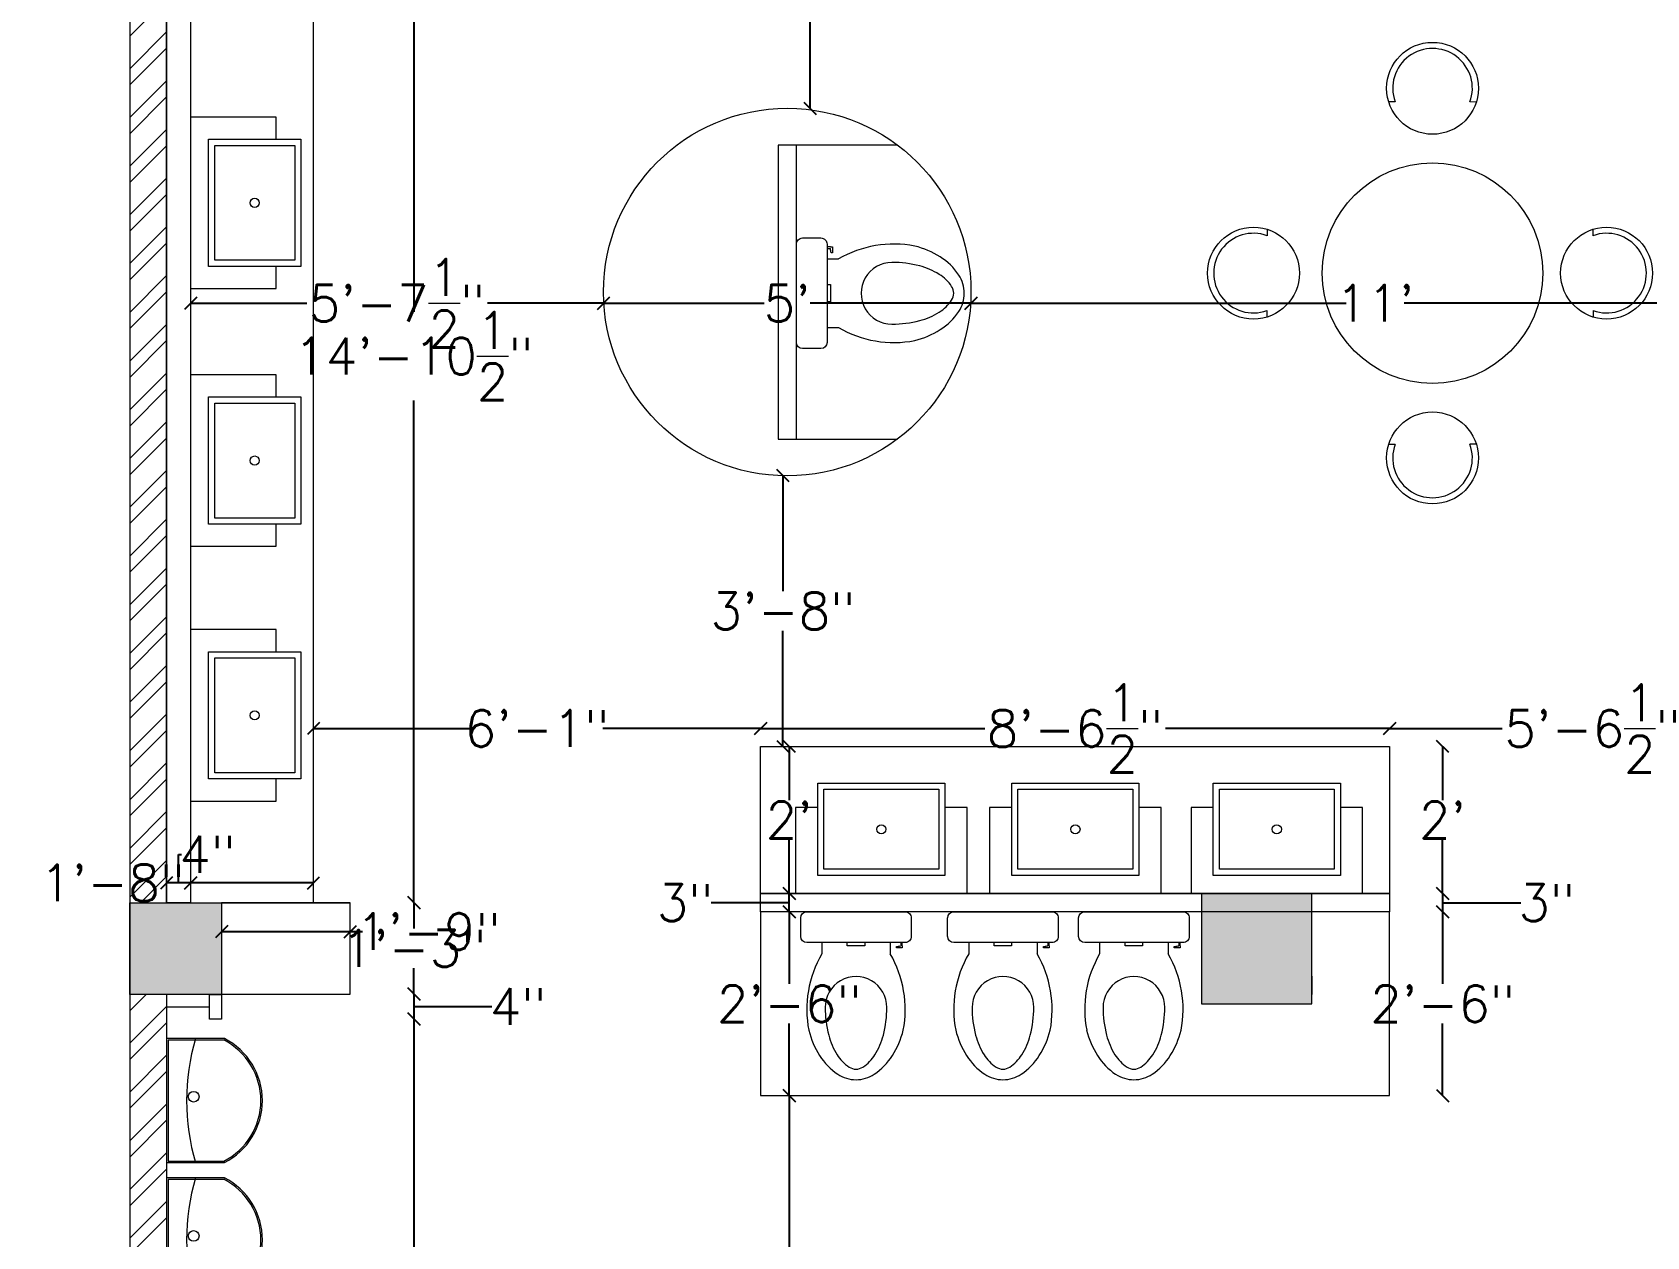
# Model space of a CAD drawing. Header units: inches. Extents: x 111501 to 134888, y 46021 to 52102.
# Drawn here: x 114904.6 to 115168.2, y 49298.8 to 49495.4 of the extents above; entities that cross this region are included whole.
import ezdxf

# ---------------------------------------------------------------- set-up
doc = ezdxf.new("R2010")
doc.units = ezdxf.units.IN
doc.header["$MEASUREMENT"] = 0
for name, color, linetype, lineweight in [('column', 252, 'Continuous', 9), ('dimension', 250, 'Continuous', 0), ('FURNITURE', 14, 'Continuous', 18), ('wall', 7, 'Continuous', 9)]:
    doc.layers.add(name, color=color, linetype=linetype, lineweight=lineweight)
doc.styles.get("Standard").update_dxf_attribs({"font": 'txt.shx', "height": 6})
doc.dimstyles.new('Standard$0', dxfattribs={"dimtxt": 4, "dimasz": 2, "dimexe": 0.125, "dimexo": 0.125, "dimgap": 0.25, "dimtad": 0, "dimtih": 1, "dimtoh": 1, "dimdec": 1, "dimlfac": -1, "dimzin": 0, "dimdsep": 46, "dimlunit": 4, "dimtxsty": 'Standard', "dimblk": 'OBLIQUE', "dimblk1": 'DOTSMALL', "dimblk2": 'DOTSMALL', "dimcen": 0, "dimse1": 1, "dimse2": 1, "dimadec": 0, "dimazin": 0, "dimtfac": 1, "dimtdec": 1, "dimtofl": 0, "dimtmove": 0, "dimatfit": 3, "dimfxl": 1, "dimtolj": 1, "dimtzin": 0, "dimarcsym": 0})
pattern_1 = [(45, (15993.2226, 1823.8855), (-3.97747564, 3.97747564), []), (45, (15995.874, 1823.8855), (-3.97747564, 3.97747564), [])]

# ---------------------------------------------------------------- blocks, each defined once
blk = doc.blocks.new('Z$W@#6334')
at = {"layer": 'FURNITURE'}
for points in [[(2.47, 3.91), (11.08, 0), (19.45, 18.43), (10.84, 22.34)], [(2.57, 4.14), (10.96, 0.33), (19.12, 18.31), (10.74, 22.11)]]:
    blk.add_lwpolyline(points, dxfattribs=at)
blk.add_circle((10.97, 10.47), 0.875, dxfattribs=at)
for centre, radius, start, end in [((11.37, 10.99), 11.37, 92.6651, 218.4878), ((11.37, 10.99), 11.12, 92.6651, 218.4878), ((-20.87, 25.63), 36.4, 319.4334, 351.7195)]:
    blk.add_arc(centre, radius, start, end, dxfattribs=at)
blk = doc.blocks.new('fgfdg')
at = {"layer": 'FURNITURE'}
for points in [[(9958.2, 25320.5), (9961.82, 25320.5), (9961.82, 25334.5), (9933.82, 25334.5), (9933.82, 25320.5), (9937.44, 25320.5)], [(9937.44, 25316.5), (9937.44, 25331.56), (9958.2, 25331.56), (9958.2, 25316.5), (9937.44, 25316.5), (9937.44, 25316.5)]]:
    blk.add_lwpolyline(points, dxfattribs=at)
blk.add_lwpolyline([(9938.44, 25317.5), (9938.44, 25330.56), (9957.2, 25330.56), (9957.2, 25317.5), (9938.44, 25317.5)], close=True, dxfattribs=at)
blk.add_circle((9947.82, 25324.03), 0.75, dxfattribs=at)
blk = doc.blocks.new('EWC')
at = {"layer": 'FURNITURE'}
for p, q in [((120.3614, 285.9536), (120.7626, 285.9536)), ((120.3363, 285.8533), (120.3363, 285.9286)), ((120.7877, 285.9286), (120.7877, 285.8533)), ((120.7626, 285.8283), (120.3614, 285.8283)), ((120.4221, 285.8283), (120.4221, 285.7819)), ((120.7019, 285.8283), (120.7019, 285.7819))]:
    blk.add_line(p, q, dxfattribs=at)
at = {"layer": 'FURNITURE', "linetype": 'ByBlock'}
blk.add_line((120.3673, 285.9536), (120.7568, 285.9536), dxfattribs=at)
at = {"layer": 'FURNITURE', "linetype": 'Continuous'}
for p, q in [((120.5265, 285.8149), (120.5265, 285.8283)), ((120.5975, 285.8149), (120.5265, 285.8149)), ((120.5975, 285.8283), (120.5975, 285.8149))]:
    blk.add_line(p, q, dxfattribs=at)
for points in [[(120.7509, 285.815), (120.7509, 285.8067), (120.727, 285.8067), (120.727, 285.8122)], [(120.7429, 285.815), (120.7451, 285.815)], [(120.7509, 285.815), (120.7509, 285.8283), (120.7451, 285.8283), (120.7451, 285.815)]]:
    blk.add_lwpolyline(points, dxfattribs=at)
blk.add_arc((120.7262, 285.8625), 0.0503, 270.88806, 289.3392, dxfattribs=at)
at = {"layer": 'FURNITURE', "extrusion": (0, 0, -1)}
for centre, major_axis, start_param, end_param in [((120.3614, 285.9286), (-0.0177, -0.0177), 0.785398, 2.356194), ((120.7626, 285.9286), (-0.0177, -0.0177), 2.356194, 3.926991), ((120.3614, 285.8533), (-0.0177, 0.0177), 3.926991, 5.497787), ((120.7626, 285.8533), (-0.0177, 0.0177), 2.356194, 3.926991)]:
    blk.add_ellipse(centre, major_axis=major_axis, ratio=1, start_param=start_param, end_param=end_param, dxfattribs=at)
at = {"layer": 'FURNITURE'}
for centre, major_axis, start_param, end_param in [((120.8115, 285.5555), (-0.3185, -0.3185), -1.31209, -0.594747), ((120.3067, 285.5545), (-0.3225, 0.3225), 3.740911, 4.44905), ((120.562, 285.5634), (-0.0891, -0.0891), 2.356179, 5.497772), ((120.8876, 285.5634), (-0.3193, -0.3193), -0.785413, -0.532092), ((120.2364, 285.5634), (-0.3193, 0.3193), 3.673654, 3.926975), ((120.727, 285.5628), (-0.2614, 0.2614), 1.038704, 1.343982), ((120.727, 285.5218), (-0.202, 0.202), 1.038704, 1.343982), ((120.397, 285.5218), (-0.202, 0.202), 3.368376, 3.673654), ((120.397, 285.5628), (-0.2614, -0.2614), 1.79758, 2.102858), ((120.6257, 285.4994), (-0.1769, -0.1769), -0.226814, 0.200102), ((120.6257, 285.4585), (-0.1175, 0.1175), 1.343983, 1.770898), ((120.4983, 285.4585), (-0.1175, -0.1175), 1.370664, 1.797579), ((120.4983, 285.4994), (-0.1769, -0.1769), 1.370664, 1.797579), ((120.562, 285.4034), (-0.0954, 0.0954), 1.770899, 2.356178), ((120.562, 285.3624), (-0.036, 0.036), 1.7709, 2.356179), ((120.562, 285.3624), (-0.036, 0.036), 2.35618, 2.941459), ((120.562, 285.4034), (-0.0954, -0.0954), 0.785384, 1.370663)]:
    blk.add_ellipse(centre, major_axis=major_axis, ratio=1, start_param=start_param, end_param=end_param, dxfattribs=at)
blk = doc.blocks.new('_Oblique')
at = {"color": 0, "linetype": 'ByBlock', "lineweight": -2}
blk.add_line((-0.5, -0.5), (0.5, 0.5), dxfattribs=at)
blk = doc.blocks.new('*D940')
at = {"layer": 'Defpoints', "color": 0, "transparency": 16777216}
for p in [(114950.52, 49531.77), (114951.09, 49353.34), (114966.91, 49353.34)]:
    blk.add_point(p, dxfattribs=at)
at = {"layer": 'dimension', "color": 0, "lineweight": -2, "transparency": 16777216}
for p, q in [((114966.91, 49531.77), (114966.91, 49449.81)), ((114966.91, 49353.34), (114966.91, 49435.31))]:
    blk.add_line(p, q, dxfattribs=at)
at = {"layer": 'dimension', "color": 0, "lineweight": -2, "transparency": 16777216, "xscale": 2, "yscale": 2, "zscale": 2}
for p, rotation in [((114966.91, 49531.77), 90), ((114966.91, 49353.34), 270)]:
    blk.add_blockref('_Oblique', p, dxfattribs=dict(at, rotation=rotation))
at = {"layer": 'dimension', "color": 0, "lineweight": 5, "transparency": 16777216, "insert": (114966.91, 49442.56), "char_height": 6, "attachment_point": 5}
blk.add_mtext('\\A1;14\'-10{\\H1.000000x;\\S1/2;}"', dxfattribs=at)
blk = doc.blocks.new('_DOTSMALL')
at = {"color": 0, "linetype": 'ByBlock', "lineweight": -2, "const_width": 0.5}
blk.add_lwpolyline([(-0.0625, 0, 1), (0.0625, 0, 1)], format="xyb", close=True, dxfattribs=at)
blk = doc.blocks.new('*D941')
at = {"layer": 'Defpoints', "color": 0, "transparency": 16777216}
for p in [(114935.52, 49353.34), (114956.52, 49353.34), (114956.52, 49348.62)]:
    blk.add_point(p, dxfattribs=at)
at = {"layer": 'dimension', "color": 0, "lineweight": -2, "transparency": 16777216}
for p, q in [((114935.52, 49348.62), (114956.52, 49348.62)), ((114956.52, 49348.62), (114958.52, 49348.62))]:
    blk.add_line(p, q, dxfattribs=at)
at = {"layer": 'dimension', "color": 0, "lineweight": -2, "transparency": 16777216, "xscale": 2, "yscale": 2, "zscale": 2, "rotation": 180}
blk.add_blockref('_Oblique', (114935.52, 49348.62), dxfattribs=at)
at = {"layer": 'dimension', "color": 0, "lineweight": -2, "transparency": 16777216, "xscale": 2, "yscale": 2, "zscale": 2}
blk.add_blockref('_Oblique', (114956.52, 49348.62), dxfattribs=at)
at = {"layer": 'dimension', "color": 0, "lineweight": 5, "transparency": 16777216, "insert": (114969.27, 49348.62), "char_height": 6, "attachment_point": 5}
blk.add_mtext('\\A1;1\'-9"', dxfattribs=at)
blk = doc.blocks.new('*D942')
at = {"layer": 'Defpoints', "color": 0, "transparency": 16777216}
for p in [(114956.52, 49353.34), (114956.52, 49338.42), (114966.91, 49338.42)]:
    blk.add_point(p, dxfattribs=at)
at = {"layer": 'dimension', "color": 0, "lineweight": -2, "transparency": 16777216}
for p, q in [((114966.91, 49353.34), (114966.91, 49349.13)), ((114966.91, 49338.42), (114966.91, 49342.63))]:
    blk.add_line(p, q, dxfattribs=at)
at = {"layer": 'dimension', "color": 0, "lineweight": -2, "transparency": 16777216, "xscale": 2, "yscale": 2, "zscale": 2}
for p, rotation in [((114966.91, 49353.34), 90), ((114966.91, 49338.42), 270)]:
    blk.add_blockref('_Oblique', p, dxfattribs=dict(at, rotation=rotation))
at = {"layer": 'dimension', "color": 0, "lineweight": 5, "transparency": 16777216, "insert": (114966.91, 49345.88), "char_height": 6, "attachment_point": 5}
blk.add_mtext('\\A1;1\'-3"', dxfattribs=at)
blk = doc.blocks.new('*D943')
at = {"layer": 'Defpoints', "color": 0, "transparency": 16777216}
for p in [(114930.45, 49356.57), (114930.45, 49353.34), (114950.52, 49353.34)]:
    blk.add_point(p, dxfattribs=at)
at = {"layer": 'dimension', "color": 0, "lineweight": -2, "transparency": 16777216}
for p, q in [((114930.45, 49356.57), (114928.45, 49356.57)), ((114950.52, 49356.57), (114930.45, 49356.57))]:
    blk.add_line(p, q, dxfattribs=at)
at = {"layer": 'dimension', "color": 0, "lineweight": -2, "transparency": 16777216, "xscale": 2, "yscale": 2, "zscale": 2, "rotation": 180}
blk.add_blockref('_Oblique', (114930.45, 49356.57), dxfattribs=at)
at = {"layer": 'dimension', "color": 0, "lineweight": -2, "transparency": 16777216, "xscale": 2, "yscale": 2, "zscale": 2}
blk.add_blockref('_Oblique', (114950.52, 49356.57), dxfattribs=at)
at = {"layer": 'dimension', "color": 0, "lineweight": 5, "transparency": 16777216, "insert": (114917.7, 49356.57), "char_height": 6, "attachment_point": 5}
blk.add_mtext('\\A1;1\'-8"', dxfattribs=at)
blk = doc.blocks.new('*D944')
at = {"layer": 'Defpoints', "color": 0, "lineweight": 5, "transparency": 16777216}
for p in [(114926.52, 49366.02), (114926.52, 49356.57), (114930.45, 49353.34)]:
    blk.add_point(p, dxfattribs=at)
at = {"layer": 'dimension', "color": 0, "lineweight": -2, "transparency": 16777216}
for p, q in [((114928.48, 49356.57), (114928.48, 49361.23)), ((114928.48, 49361.23), (114928.98, 49361.23)), ((114930.45, 49356.57), (114926.52, 49356.57))]:
    blk.add_line(p, q, dxfattribs=at)
at = {"layer": 'dimension', "color": 0, "lineweight": -2, "transparency": 16777216, "xscale": 2, "yscale": 2, "zscale": 2, "rotation": 180}
blk.add_blockref('_Oblique', (114926.52, 49356.57), dxfattribs=at)
at = {"layer": 'dimension', "color": 0, "lineweight": -2, "transparency": 16777216, "xscale": 2, "yscale": 2, "zscale": 2}
blk.add_blockref('_Oblique', (114930.45, 49356.57), dxfattribs=at)
at = {"layer": 'dimension', "color": 0, "lineweight": 5, "transparency": 16777216, "insert": (114933.23, 49361.23), "char_height": 6, "attachment_point": 5}
blk.add_mtext('\\A1;4"', dxfattribs=at)
blk = doc.blocks.new('*D971')
at = {"layer": 'Defpoints', "color": 0, "lineweight": 5, "transparency": 16777216}
for p in [(114956.52, 49338.42), (114935.52, 49334.34), (114966.91, 49334.34)]:
    blk.add_point(p, dxfattribs=at)
at = {"layer": 'dimension', "color": 0, "lineweight": -2, "transparency": 16777216}
for p, q in [((114966.91, 49338.42), (114966.91, 49334.34)), ((114966.91, 49336.38), (114979.16, 49336.38)), ((114979.16, 49336.38), (114979.66, 49336.38))]:
    blk.add_line(p, q, dxfattribs=at)
at = {"layer": 'dimension', "color": 0, "lineweight": -2, "transparency": 16777216, "xscale": 2, "yscale": 2, "zscale": 2}
for p, rotation in [((114966.91, 49338.42), 90), ((114966.91, 49334.34), 270)]:
    blk.add_blockref('_Oblique', p, dxfattribs=dict(at, rotation=rotation))
at = {"layer": 'dimension', "color": 0, "lineweight": 5, "transparency": 16777216, "insert": (114983.91, 49336.38), "char_height": 6, "attachment_point": 5}
blk.add_mtext('\\A1;4"', dxfattribs=at)
blk = doc.blocks.new('*D972')
at = {"layer": 'Defpoints', "color": 0, "lineweight": 5, "transparency": 16777216}
for p in [(114935.52, 49334.34), (114935.52, 49238.34), (114966.91, 49238.34)]:
    blk.add_point(p, dxfattribs=at)
at = {"layer": 'dimension', "color": 0, "lineweight": -2, "transparency": 16777216}
for p, q in [((114966.91, 49334.34), (114966.91, 49289.59)), ((114966.91, 49238.34), (114966.91, 49283.09))]:
    blk.add_line(p, q, dxfattribs=at)
at = {"layer": 'dimension', "color": 0, "lineweight": -2, "transparency": 16777216, "xscale": 2, "yscale": 2, "zscale": 2}
for p, rotation in [((114966.91, 49334.34), 90), ((114966.91, 49238.34), 270)]:
    blk.add_blockref('_Oblique', p, dxfattribs=dict(at, rotation=rotation))
at = {"layer": 'dimension', "color": 0, "lineweight": 5, "transparency": 16777216, "insert": (114966.91, 49286.34), "char_height": 6, "attachment_point": 5}
blk.add_mtext("\\A1;8'", dxfattribs=at)
blk = doc.blocks.new('*D980')
at = {"layer": 'Defpoints', "color": 0, "lineweight": 5, "transparency": 16777216}
for p in [(115028.2, 49321.84), (115032.7, 49321.84), (115037.52, 49257.42)]:
    blk.add_point(p, dxfattribs=at)
at = {"layer": 'dimension', "color": 0, "lineweight": -2, "transparency": 16777216}
for p, q in [((115028.2, 49321.84), (115028.2, 49296.88)), ((115028.2, 49257.42), (115028.2, 49282.38))]:
    blk.add_line(p, q, dxfattribs=at)
at = {"layer": 'dimension', "color": 0, "lineweight": -2, "transparency": 16777216, "xscale": 2, "yscale": 2, "zscale": 2}
for p, rotation in [((115028.2, 49321.84), 90), ((115028.2, 49257.42), 270)]:
    blk.add_blockref('_Oblique', p, dxfattribs=dict(at, rotation=rotation))
at = {"layer": 'dimension', "color": 0, "lineweight": 5, "transparency": 16777216, "insert": (115028.2, 49289.63), "char_height": 6, "attachment_point": 5}
blk.add_mtext('\\A1;5\'-4{\\H1.000000x;\\S1/2;}"', dxfattribs=at)
blk = doc.blocks.new('*D981')
at = {"layer": 'Defpoints', "color": 0, "lineweight": 5, "transparency": 16777216}
for p in [(115027.01, 49351.84), (115028.2, 49351.84), (115032.7, 49321.84)]:
    blk.add_point(p, dxfattribs=at)
at = {"layer": 'dimension', "color": 0, "lineweight": -2, "transparency": 16777216}
for p, q in [((115028.2, 49351.84), (115028.2, 49340.09)), ((115028.2, 49321.84), (115028.2, 49333.59))]:
    blk.add_line(p, q, dxfattribs=at)
at = {"layer": 'dimension', "color": 0, "lineweight": -2, "transparency": 16777216, "xscale": 2, "yscale": 2, "zscale": 2}
for p, rotation in [((115028.2, 49351.84), 90), ((115028.2, 49321.84), 270)]:
    blk.add_blockref('_Oblique', p, dxfattribs=dict(at, rotation=rotation))
at = {"layer": 'dimension', "color": 0, "lineweight": 5, "transparency": 16777216, "insert": (115028.2, 49336.84), "char_height": 6, "attachment_point": 5}
blk.add_mtext('\\A1;2\'-6"', dxfattribs=at)
blk = doc.blocks.new('*D982')
at = {"layer": 'Defpoints', "color": 0, "lineweight": 5, "transparency": 16777216}
for p in [(115028.2, 49354.84), (115032.47, 49354.84), (115027.01, 49351.84)]:
    blk.add_point(p, dxfattribs=at)
at = {"layer": 'dimension', "color": 0, "lineweight": -2, "transparency": 16777216}
for p, q in [((115015.95, 49353.34), (115015.45, 49353.34)), ((115028.2, 49353.34), (115015.95, 49353.34)), ((115028.2, 49351.84), (115028.2, 49354.84))]:
    blk.add_line(p, q, dxfattribs=at)
at = {"layer": 'dimension', "color": 0, "lineweight": -2, "transparency": 16777216, "xscale": 2, "yscale": 2, "zscale": 2}
for p, rotation in [((115028.2, 49354.84), 90), ((115028.2, 49351.84), 270)]:
    blk.add_blockref('_Oblique', p, dxfattribs=dict(at, rotation=rotation))
at = {"layer": 'dimension', "color": 0, "lineweight": 5, "transparency": 16777216, "insert": (115011.2, 49353.34), "char_height": 6, "attachment_point": 5}
blk.add_mtext('\\A1;3"', dxfattribs=at)
blk = doc.blocks.new('*D983')
at = {"layer": 'Defpoints', "color": 0, "lineweight": 5, "transparency": 16777216}
for p in [(115028.2, 49378.84), (115031.77, 49378.84), (115032.47, 49354.84)]:
    blk.add_point(p, dxfattribs=at)
at = {"layer": 'dimension', "color": 0, "lineweight": -2, "transparency": 16777216}
for p, q in [((115028.2, 49378.84), (115028.2, 49370.09)), ((115028.2, 49354.84), (115028.2, 49363.59))]:
    blk.add_line(p, q, dxfattribs=at)
at = {"layer": 'dimension', "color": 0, "lineweight": -2, "transparency": 16777216, "xscale": 2, "yscale": 2, "zscale": 2}
for p, rotation in [((115028.2, 49378.84), 90), ((115028.2, 49354.84), 270)]:
    blk.add_blockref('_Oblique', p, dxfattribs=dict(at, rotation=rotation))
at = {"layer": 'dimension', "color": 0, "lineweight": 5, "transparency": 16777216, "insert": (115028.2, 49366.84), "char_height": 6, "attachment_point": 5}
blk.add_mtext("\\A1;2'", dxfattribs=at)
blk = doc.blocks.new('*D987')
at = {"layer": 'Defpoints', "color": 0, "lineweight": 5, "transparency": 16777216}
for p in [(115126.21, 49381.77), (115126.21, 49378.84), (115192.52, 49377.34)]:
    blk.add_point(p, dxfattribs=at)
at = {"layer": 'dimension', "color": 0, "lineweight": -2, "transparency": 16777216}
for p, q in [((115126.21, 49381.77), (115144.61, 49381.77)), ((115192.52, 49381.77), (115174.11, 49381.77))]:
    blk.add_line(p, q, dxfattribs=at)
at = {"layer": 'dimension', "color": 0, "lineweight": -2, "transparency": 16777216, "xscale": 2, "yscale": 2, "zscale": 2, "rotation": 180}
blk.add_blockref('_Oblique', (115126.21, 49381.77), dxfattribs=at)
at = {"layer": 'dimension', "color": 0, "lineweight": -2, "transparency": 16777216, "xscale": 2, "yscale": 2, "zscale": 2}
blk.add_blockref('_Oblique', (115192.52, 49381.77), dxfattribs=at)
at = {"layer": 'dimension', "color": 0, "lineweight": 5, "transparency": 16777216, "insert": (115159.36, 49381.77), "char_height": 6, "attachment_point": 5}
blk.add_mtext('\\A1;5\'-6{\\H1.000000x;\\S1/2;}"', dxfattribs=at)
blk = doc.blocks.new('*D988')
at = {"layer": 'Defpoints', "color": 0, "lineweight": 5, "transparency": 16777216}
for p in [(115023.52, 49381.77), (115023.52, 49378.84), (115126.21, 49378.84)]:
    blk.add_point(p, dxfattribs=at)
at = {"layer": 'dimension', "color": 0, "lineweight": -2, "transparency": 16777216}
for p, q in [((115023.52, 49381.77), (115060.11, 49381.77)), ((115126.21, 49381.77), (115089.61, 49381.77))]:
    blk.add_line(p, q, dxfattribs=at)
at = {"layer": 'dimension', "color": 0, "lineweight": -2, "transparency": 16777216, "xscale": 2, "yscale": 2, "zscale": 2, "rotation": 180}
blk.add_blockref('_Oblique', (115023.52, 49381.77), dxfattribs=at)
at = {"layer": 'dimension', "color": 0, "lineweight": -2, "transparency": 16777216, "xscale": 2, "yscale": 2, "zscale": 2}
blk.add_blockref('_Oblique', (115126.21, 49381.77), dxfattribs=at)
at = {"layer": 'dimension', "color": 0, "lineweight": 5, "transparency": 16777216, "insert": (115074.86, 49381.77), "char_height": 6, "attachment_point": 5}
blk.add_mtext('\\A1;8\'-6{\\H1.000000x;\\S1/2;}"', dxfattribs=at)
blk = doc.blocks.new('*D989')
at = {"layer": 'Defpoints', "color": 0, "lineweight": 5, "transparency": 16777216}
for p in [(114950.52, 49392.41), (114950.52, 49381.77), (115023.52, 49378.84)]:
    blk.add_point(p, dxfattribs=at)
at = {"layer": 'dimension', "color": 0, "lineweight": -2, "transparency": 16777216}
for p, q in [((114950.52, 49381.77), (114976.27, 49381.77)), ((115023.52, 49381.77), (114997.77, 49381.77))]:
    blk.add_line(p, q, dxfattribs=at)
at = {"layer": 'dimension', "color": 0, "lineweight": -2, "transparency": 16777216, "xscale": 2, "yscale": 2, "zscale": 2, "rotation": 180}
blk.add_blockref('_Oblique', (114950.52, 49381.77), dxfattribs=at)
at = {"layer": 'dimension', "color": 0, "lineweight": -2, "transparency": 16777216, "xscale": 2, "yscale": 2, "zscale": 2}
blk.add_blockref('_Oblique', (115023.52, 49381.77), dxfattribs=at)
at = {"layer": 'dimension', "color": 0, "lineweight": 5, "transparency": 16777216, "insert": (114987.02, 49381.77), "char_height": 6, "attachment_point": 5}
blk.add_mtext('\\A1;6\'-1"', dxfattribs=at)
blk = doc.blocks.new('*D990')
at = {"layer": 'Defpoints', "color": 0, "transparency": 16777216}
for p in [(114930.45, 49453.02), (114997.87, 49453.02), (114930.45, 49451.19)]:
    blk.add_point(p, dxfattribs=at)
at = {"layer": 'dimension', "color": 0, "lineweight": -2, "transparency": 16777216}
for p, q in [((114930.45, 49451.19), (114949.41, 49451.19)), ((114997.87, 49451.19), (114978.91, 49451.19))]:
    blk.add_line(p, q, dxfattribs=at)
at = {"layer": 'dimension', "color": 0, "lineweight": -2, "transparency": 16777216, "xscale": 2, "yscale": 2, "zscale": 2, "rotation": 180}
blk.add_blockref('_Oblique', (114930.45, 49451.19), dxfattribs=at)
at = {"layer": 'dimension', "color": 0, "lineweight": -2, "transparency": 16777216, "xscale": 2, "yscale": 2, "zscale": 2}
blk.add_blockref('_Oblique', (114997.87, 49451.19), dxfattribs=at)
at = {"layer": 'dimension', "color": 0, "lineweight": 5, "transparency": 16777216, "insert": (114964.16, 49451.19), "char_height": 6, "attachment_point": 5}
blk.add_mtext('\\A1;5\'-7{\\H1.000000x;\\S1/2;}"', dxfattribs=at)
blk = doc.blocks.new('*D991')
at = {"layer": 'Defpoints', "color": 0, "lineweight": 5, "transparency": 16777216}
for p in [(114997.87, 49453.02), (115057.87, 49453.02), (115057.87, 49451.19)]:
    blk.add_point(p, dxfattribs=at)
at = {"layer": 'dimension', "color": 0, "lineweight": -2, "transparency": 16777216}
for p, q in [((114997.87, 49451.19), (115024.12, 49451.19)), ((115057.87, 49451.19), (115031.62, 49451.19))]:
    blk.add_line(p, q, dxfattribs=at)
at = {"layer": 'dimension', "color": 0, "lineweight": -2, "transparency": 16777216, "xscale": 2, "yscale": 2, "zscale": 2, "rotation": 180}
blk.add_blockref('_Oblique', (114997.87, 49451.19), dxfattribs=at)
at = {"layer": 'dimension', "color": 0, "lineweight": -2, "transparency": 16777216, "xscale": 2, "yscale": 2, "zscale": 2}
blk.add_blockref('_Oblique', (115057.87, 49451.19), dxfattribs=at)
at = {"layer": 'dimension', "color": 0, "lineweight": 5, "transparency": 16777216, "insert": (115027.87, 49451.19), "char_height": 6, "attachment_point": 5}
blk.add_mtext("\\A1;5'", dxfattribs=at)
blk = doc.blocks.new('*D992')
at = {"layer": 'Defpoints', "color": 0, "lineweight": 5, "transparency": 16777216}
for p in [(115057.87, 49453.02), (115189.87, 49453.02), (115189.87, 49451.19)]:
    blk.add_point(p, dxfattribs=at)
at = {"layer": 'dimension', "color": 0, "lineweight": -2, "transparency": 16777216}
for p, q in [((115057.87, 49451.19), (115119.12, 49451.19)), ((115189.87, 49451.19), (115128.62, 49451.19))]:
    blk.add_line(p, q, dxfattribs=at)
at = {"layer": 'dimension', "color": 0, "lineweight": -2, "transparency": 16777216, "xscale": 2, "yscale": 2, "zscale": 2, "rotation": 180}
blk.add_blockref('_Oblique', (115057.87, 49451.19), dxfattribs=at)
at = {"layer": 'dimension', "color": 0, "lineweight": -2, "transparency": 16777216, "xscale": 2, "yscale": 2, "zscale": 2}
blk.add_blockref('_Oblique', (115189.87, 49451.19), dxfattribs=at)
at = {"layer": 'dimension', "color": 0, "lineweight": 5, "transparency": 16777216, "insert": (115123.87, 49451.19), "char_height": 6, "attachment_point": 5}
blk.add_mtext("\\A1;11'", dxfattribs=at)
blk = doc.blocks.new('*D995')
at = {"layer": 'Defpoints', "color": 0, "transparency": 16777216}
for p in [(115027.87, 49531.77), (115031.6, 49531.77), (115027.87, 49483.02)]:
    blk.add_point(p, dxfattribs=at)
at = {"layer": 'dimension', "color": 0, "lineweight": -2, "transparency": 16777216}
for p, q in [((115031.6, 49531.77), (115031.6, 49510.64)), ((115031.6, 49483.02), (115031.6, 49504.14))]:
    blk.add_line(p, q, dxfattribs=at)
at = {"layer": 'dimension', "color": 0, "lineweight": -2, "transparency": 16777216, "xscale": 2, "yscale": 2, "zscale": 2}
for p, rotation in [((115031.6, 49531.77), 90), ((115031.6, 49483.02), 270)]:
    blk.add_blockref('_Oblique', p, dxfattribs=dict(at, rotation=rotation))
at = {"layer": 'dimension', "color": 0, "lineweight": 5, "transparency": 16777216, "insert": (115031.6, 49507.39), "char_height": 6, "attachment_point": 5}
blk.add_mtext('\\A1;4\'-1"', dxfattribs=at)
blk = doc.blocks.new('*D996')
at = {"layer": 'Defpoints', "color": 0, "transparency": 16777216}
for p in [(115026.4, 49423.05), (115025.08, 49378.84), (115027.17, 49378.84)]:
    blk.add_point(p, dxfattribs=at)
at = {"layer": 'dimension', "color": 0, "lineweight": -2, "transparency": 16777216}
for p, q in [((115027.17, 49423.05), (115027.17, 49404.2)), ((115027.17, 49378.84), (115027.17, 49397.7))]:
    blk.add_line(p, q, dxfattribs=at)
at = {"layer": 'dimension', "color": 0, "lineweight": -2, "transparency": 16777216, "xscale": 2, "yscale": 2, "zscale": 2}
for p, rotation in [((115027.17, 49423.05), 90), ((115027.17, 49378.84), 270)]:
    blk.add_blockref('_Oblique', p, dxfattribs=dict(at, rotation=rotation))
at = {"layer": 'dimension', "color": 0, "lineweight": 5, "transparency": 16777216, "insert": (115027.17, 49400.95), "char_height": 6, "attachment_point": 5}
blk.add_mtext('\\A1;3\'-8"', dxfattribs=at)
blk = doc.blocks.new('*D1038')
at = {"layer": 'Defpoints', "color": 0, "transparency": 16777216}
for p in [(115126.21, 49378.84), (115126.21, 49354.84), (115134.88, 49354.84)]:
    blk.add_point(p, dxfattribs=at)
at = {"layer": 'dimension', "color": 0, "lineweight": -2, "transparency": 16777216}
for p, q in [((115134.88, 49378.84), (115134.88, 49370.09)), ((115134.88, 49354.84), (115134.88, 49363.59))]:
    blk.add_line(p, q, dxfattribs=at)
at = {"layer": 'dimension', "color": 0, "lineweight": -2, "transparency": 16777216, "xscale": 2, "yscale": 2, "zscale": 2}
for p, rotation in [((115134.88, 49378.84), 90), ((115134.88, 49354.84), 270)]:
    blk.add_blockref('_Oblique', p, dxfattribs=dict(at, rotation=rotation))
at = {"layer": 'dimension', "color": 0, "lineweight": 5, "transparency": 16777216, "insert": (115134.88, 49366.84), "char_height": 6, "attachment_point": 5}
blk.add_mtext("\\A1;2'", dxfattribs=at)
blk = doc.blocks.new('*D1039')
at = {"layer": 'Defpoints', "color": 0, "lineweight": 5, "transparency": 16777216}
for p in [(115126.21, 49354.84), (115126.21, 49351.84), (115134.88, 49351.84)]:
    blk.add_point(p, dxfattribs=at)
at = {"layer": 'dimension', "color": 0, "lineweight": -2, "transparency": 16777216}
for p, q in [((115134.88, 49354.84), (115134.88, 49351.84)), ((115134.88, 49353.34), (115147.13, 49353.34)), ((115147.13, 49353.34), (115147.63, 49353.34))]:
    blk.add_line(p, q, dxfattribs=at)
at = {"layer": 'dimension', "color": 0, "lineweight": -2, "transparency": 16777216, "xscale": 2, "yscale": 2, "zscale": 2}
for p, rotation in [((115134.88, 49354.84), 90), ((115134.88, 49351.84), 270)]:
    blk.add_blockref('_Oblique', p, dxfattribs=dict(at, rotation=rotation))
at = {"layer": 'dimension', "color": 0, "lineweight": 5, "transparency": 16777216, "insert": (115151.88, 49353.34), "char_height": 6, "attachment_point": 5}
blk.add_mtext('\\A1;3"', dxfattribs=at)
blk = doc.blocks.new('*D1040')
at = {"layer": 'Defpoints', "color": 0, "lineweight": 5, "transparency": 16777216}
for p in [(115126.21, 49351.84), (115126.21, 49321.84), (115134.88, 49321.84)]:
    blk.add_point(p, dxfattribs=at)
at = {"layer": 'dimension', "color": 0, "lineweight": -2, "transparency": 16777216}
for p, q in [((115134.88, 49351.84), (115134.88, 49340.09)), ((115134.88, 49321.84), (115134.88, 49333.59))]:
    blk.add_line(p, q, dxfattribs=at)
at = {"layer": 'dimension', "color": 0, "lineweight": -2, "transparency": 16777216, "xscale": 2, "yscale": 2, "zscale": 2}
for p, rotation in [((115134.88, 49351.84), 90), ((115134.88, 49321.84), 270)]:
    blk.add_blockref('_Oblique', p, dxfattribs=dict(at, rotation=rotation))
at = {"layer": 'dimension', "color": 0, "lineweight": 5, "transparency": 16777216, "insert": (115134.88, 49336.84), "char_height": 6, "attachment_point": 5}
blk.add_mtext('\\A1;2\'-6"', dxfattribs=at)

msp = doc.modelspace()

# ---------------------------------------------------------------- hatches: boundary and pattern name
at = {"layer": 'column'}
h = msp.add_hatch(color=256, dxfattribs=at)
h.paths.add_polyline_path([(115095.52, 49150.92), (115095.52, 49132.92), (115113.52, 49132.92), (115113.52, 49150.92)])
h.paths.add_polyline_path([(115095.52, 49354.84), (115095.52, 49336.84), (115113.52, 49336.84), (115113.52, 49354.84)])
h.paths.add_polyline_path([(115095.52, 49558.77), (115095.52, 49540.77), (115113.52, 49540.77), (115113.52, 49558.77)])
h = msp.add_hatch(color=256, dxfattribs=at)
h.paths.add_polyline_path([(114920.52, 49349.39), (114920.52, 49338.39), (114931.52, 49338.39), (114931.52, 49349.39)])
h.paths.add_polyline_path([(114931.52, 49349.39), (114931.52, 49353.39), (114920.52, 49353.39), (114920.52, 49349.39)])
h.paths.add_polyline_path([(114931.52, 49338.39), (114935.52, 49338.39), (114935.52, 49349.39), (114931.52, 49349.39)])
h.paths.add_polyline_path([(114935.52, 49353.39), (114931.52, 49353.39), (114931.52, 49349.39), (114935.52, 49349.39)])
at = {"layer": 'wall', "lineweight": 5}
h = msp.add_hatch(dxfattribs=at)
h.set_pattern_fill('ANSI32', color=256, scale=15, style=0)
h.set_pattern_definition(pattern_1)
h.paths.add_polyline_path([(114920.52, 49353.34), (114926.52, 49353.34), (114926.52, 49540.77), (114920.52, 49540.77)])
h.paths.add_polyline_path([(114920.52, 49730.2), (114920.52, 49558.77), (114926.52, 49558.77), (114926.52, 49730.2)])
h = msp.add_hatch(dxfattribs=at)
h.set_pattern_fill('ANSI32', color=256, scale=15, style=0)
h.set_pattern_definition(pattern_1)
h.paths.add_polyline_path([(114886.52, 49018.42), (114886.52, 49024.42), (114920.52, 49024.42), (114920.52, 49134.42), (114926.52, 49134.42), (114926.52, 49125.93), (114926.52, 49107.88), (114926.52, 49098.93), (114926.52, 49080.87), (114926.52, 49072.41), (114926.52, 49054.35), (114926.52, 49043.45), (114926.52, 49025.4), (114926.52, 49018.42)])
h.paths.add_polyline_path([(114920.52, 49149.42), (114926.52, 49149.42), (114926.52, 49338.34), (114920.52, 49338.34)])

# ---------------------------------------------------------------- linework, layer by layer
at = {"layer": 'column'}
for points in [[(114920.52, 49353.34), (114935.52, 49353.34), (114935.52, 49338.34), (114920.52, 49338.34)], [(115113.52, 49354.84), (115095.52, 49354.84), (115095.52, 49336.84), (115113.52, 49336.84)]]:
    msp.add_lwpolyline(points, close=True, dxfattribs=at)
at = {"layer": 'FURNITURE', "lineweight": 5}
for p, q in [((114950.52, 49353.34), (114950.52, 49531.77)), ((114935.52, 49353.34), (114956.52, 49353.34)), ((114933.52, 49334.32), (114933.52, 49338.32))]:
    msp.add_line(p, q, dxfattribs=at)
at = {"layer": 'FURNITURE', "lineweight": 0}
for p, q in [((115127.11, 49484.09), (115126.06, 49484.09)), ((115140.39, 49484.04), (115139.33, 49484.05)), ((115106.23, 49463.27), (115106.23, 49462.21)), ((115159.42, 49463.27), (115159.42, 49462.21)), ((115106.19, 49449.99), (115106.18, 49448.93)), ((115159.46, 49449.99), (115159.46, 49448.93)), ((115127.11, 49428.13), (115126.06, 49428.12)), ((115140.39, 49428.17), (115139.33, 49428.17))]:
    msp.add_line(p, q, dxfattribs=at)
at = {"layer": 'FURNITURE', "lineweight": 5}
for points in [[(114926.52, 49540.77), (114930.45, 49540.77), (114930.45, 49353.34), (114926.52, 49353.34)], [(115029.37, 49477.02), (115026.37, 49477.02), (115026.37, 49429.02), (115029.37, 49429.02)], [(115126.21, 49354.84), (115023.52, 49354.84), (115023.52, 49378.84), (115126.21, 49378.84)], [(114935.52, 49338.42), (114956.52, 49338.42), (114956.52, 49353.34), (114935.52, 49353.34)], [(115023.52, 49354.84), (115126.21, 49354.84), (115126.21, 49351.84), (115023.52, 49351.84)], [(115126.21, 49351.84), (115023.52, 49351.84), (115023.52, 49321.84), (115126.21, 49321.84)], [(114926.52, 49336.34), (114933.52, 49336.34), (114933.52, 49338.34), (114926.52, 49338.34)], [(114933.52, 49338.34), (114935.52, 49338.34), (114935.52, 49334.34), (114933.52, 49334.34)]]:
    msp.add_lwpolyline(points, close=True, dxfattribs=at)
for points in [[(115045.87, 49477.02), (115026.37, 49477.02), (115026.37, 49429.02), (115045.87, 49429.02)], [(115113.52, 49341.34), (115113.52, 49338.34)]]:
    msp.add_lwpolyline(points, dxfattribs=at)
at = {"layer": 'FURNITURE', "lineweight": 0}
for centre, radius in [((115133.23, 49486.28), 7.5), ((115133.23, 49456.11), 18), ((115104, 49456.11), 7.5), ((115161.65, 49456.11), 7.5), ((115133.23, 49425.94), 7.5)]:
    msp.add_circle(centre, radius, dxfattribs=at)
at = {"layer": 'FURNITURE', "lineweight": 5}
msp.add_circle((115027.87, 49453.02), 30, dxfattribs=at)
at = {"layer": 'FURNITURE', "lineweight": 0}
for centre, start, end in [((115133.23, 49486.28), 339.9196, 199.696), ((115104, 49456.11), 69.9196, 289.696), ((115161.65, 49456.11), 250.304, 110.0804), ((115133.23, 49425.94), 160.304, 20.0804)]:
    msp.add_arc(centre, 6.5, start, end, dxfattribs=at)
at = {"layer": 'wall'}
for p, q in [((114920.52, 49542.27), (114920.52, 49149.42)), ((114926.52, 49540.77), (114926.52, 49353.34)), ((114926.52, 49338.34), (114926.52, 49149.42))]:
    msp.add_line(p, q, dxfattribs=at)

# ---------------------------------------------------------------- block references
at = {"layer": 'FURNITURE', "linetype": 'ByBlock', "lineweight": 0}
for p, rotation in [((140264.95, 39519.76), 89.99999999999999), ((140264.95, 39477.69), 89.99999999999999), ((140264.95, 39436.09), 89.99999999999999), ((124991.06, 74689.35), 180), ((125022.74, 74689.35), 180), ((125055.62, 74689.35), 180)]:
    msp.add_blockref('fgfdg', p, dxfattribs=dict(at, rotation=rotation))
at = {"layer": 'FURNITURE', "lineweight": 0, "xscale": 40.00000000000001, "yscale": 40.00000000000001, "zscale": 40.00000000000001, "rotation": 90.000000000005}
msp.add_blockref('EWC', (126467.51, 44630.34), dxfattribs=at)
at = {"layer": 'FURNITURE', "lineweight": 0, "xscale": 40.00000000000001, "yscale": 40.00000000000001, "zscale": 40.00000000000001}
for p in [(110216.62, 37913.7), (110240.61, 37913.7), (110261.99, 37913.7)]:
    msp.add_blockref('EWC', p, dxfattribs=at)
at = {"layer": 'FURNITURE', "rotation": 204.4235524367763}
for p in [(114936.61, 49335.73), (114936.61, 49313)]:
    msp.add_blockref('Z$W@#6334', p, dxfattribs=at)

# ---------------------------------------------------------------- dimensions: what is measured, and where the dimension line sits
at = {"layer": 'dimension', "lineweight": 5}
for base, p1, p2, picture, middle in [((114966.91, 49353.34), (114950.52, 49531.77), (114951.09, 49353.34), '*D940', (114966.91, 49442.56)), ((115031.5992, 49531.7706), (115027.8658, 49483.0188), (115027.8658, 49531.7706), '*D995', (115031.5992, 49507.3947)), ((115027.17, 49378.84), (115026.4, 49423.05), (115025.08, 49378.84), '*D996', (115027.17, 49400.95)), ((115134.88, 49354.84), (115126.21, 49378.84), (115126.21, 49354.84), '*D1038', (115134.88, 49366.84)), ((114966.91, 49338.42), (114956.52, 49353.34), (114956.52, 49338.42), '*D942', (114966.91, 49345.88))]:
    dim = msp.add_linear_dim(base=base, p1=p1, p2=p2, angle=90, dimstyle='Standard$0', dxfattribs=at)
    dim.commit()
    dim.dimension.update_dxf_attribs({"geometry": picture, "text_midpoint": middle})
for base, p1, p2, picture, middle in [((114930.45, 49451.19), (114997.87, 49453.02), (114930.45, 49453.02), '*D990', (114964.16, 49451.19)), ((114930.45, 49356.57), (114950.52, 49353.34), (114930.45, 49353.34), '*D943', (114917.7, 49356.57)), ((114956.52, 49348.62), (114935.52, 49353.34), (114956.52, 49353.34), '*D941', (114969.27, 49348.62))]:
    dim = msp.add_linear_dim(base=base, p1=p1, p2=p2, dimstyle='Standard$0', dxfattribs=at)
    dim.commit()
    dim.dimension.update_dxf_attribs({"geometry": picture, "text_midpoint": middle})
for base, p1, p2, picture, middle in [((115057.87, 49451.19), (114997.87, 49453.02), (115057.87, 49453.02), '*D991', (115027.87, 49451.19)), ((115189.87, 49451.19), (115057.87, 49453.02), (115189.87, 49453.02), '*D992', (115123.87, 49451.19)), ((114950.52, 49381.77), (115023.52, 49378.84), (114950.52, 49392.41), '*D989', (114987.02, 49381.77)), ((115023.52, 49381.77), (115126.21, 49378.84), (115023.52, 49378.84), '*D988', (115074.86, 49381.77)), ((115126.21, 49381.77), (115192.52, 49377.34), (115126.21, 49378.84), '*D987', (115159.36, 49381.77))]:
    dim = msp.add_linear_dim(base=base, p1=p1, p2=p2, dimstyle='Standard$0', override={"dimtmove": 1}, dxfattribs=at)
    dim.commit()
    dim.dimension.update_dxf_attribs({"geometry": picture, "text_midpoint": middle})
for base, p1, p2, picture, middle in [((115028.2, 49378.84), (115032.47, 49354.84), (115031.77, 49378.84), '*D983', (115028.2, 49366.84)), ((115028.2, 49354.84), (115027.01, 49351.84), (115032.47, 49354.84), '*D982', (115015.2, 49353.34)), ((115134.88, 49351.84), (115126.21, 49354.84), (115126.21, 49351.84), '*D1039', (115147.88, 49353.34)), ((115028.2, 49351.84), (115032.7, 49321.84), (115027.01, 49351.84), '*D981', (115028.2, 49336.84)), ((115134.88, 49321.84), (115126.21, 49351.84), (115126.21, 49321.84), '*D1040', (115134.88, 49336.84)), ((114966.91, 49334.34), (114956.52, 49338.42), (114935.52, 49334.34), '*D971', (114979.91, 49336.38)), ((114966.91, 49238.34), (114935.52, 49334.34), (114935.52, 49238.34), '*D972', (114966.91, 49286.34)), ((115028.2, 49321.84), (115037.52, 49257.42), (115032.7, 49321.84), '*D980', (115028.2, 49289.63))]:
    dim = msp.add_linear_dim(base=base, p1=p1, p2=p2, angle=90, dimstyle='Standard$0', override={"dimtmove": 1}, dxfattribs=at)
    dim.commit()
    dim.dimension.update_dxf_attribs({"geometry": picture, "text_midpoint": middle})
dim = msp.add_linear_dim(base=(114926.52, 49356.57), p1=(114930.45, 49353.34), p2=(114926.52, 49366.02), dimstyle='Standard$0', override={"dimtmove": 1}, dxfattribs=at)
dim.commit()
dim.dimension.update_dxf_attribs({"geometry": '*D944', "text_midpoint": (114929.23, 49361.23), "dimtype": 160})

doc.saveas('drawing.dxf')
